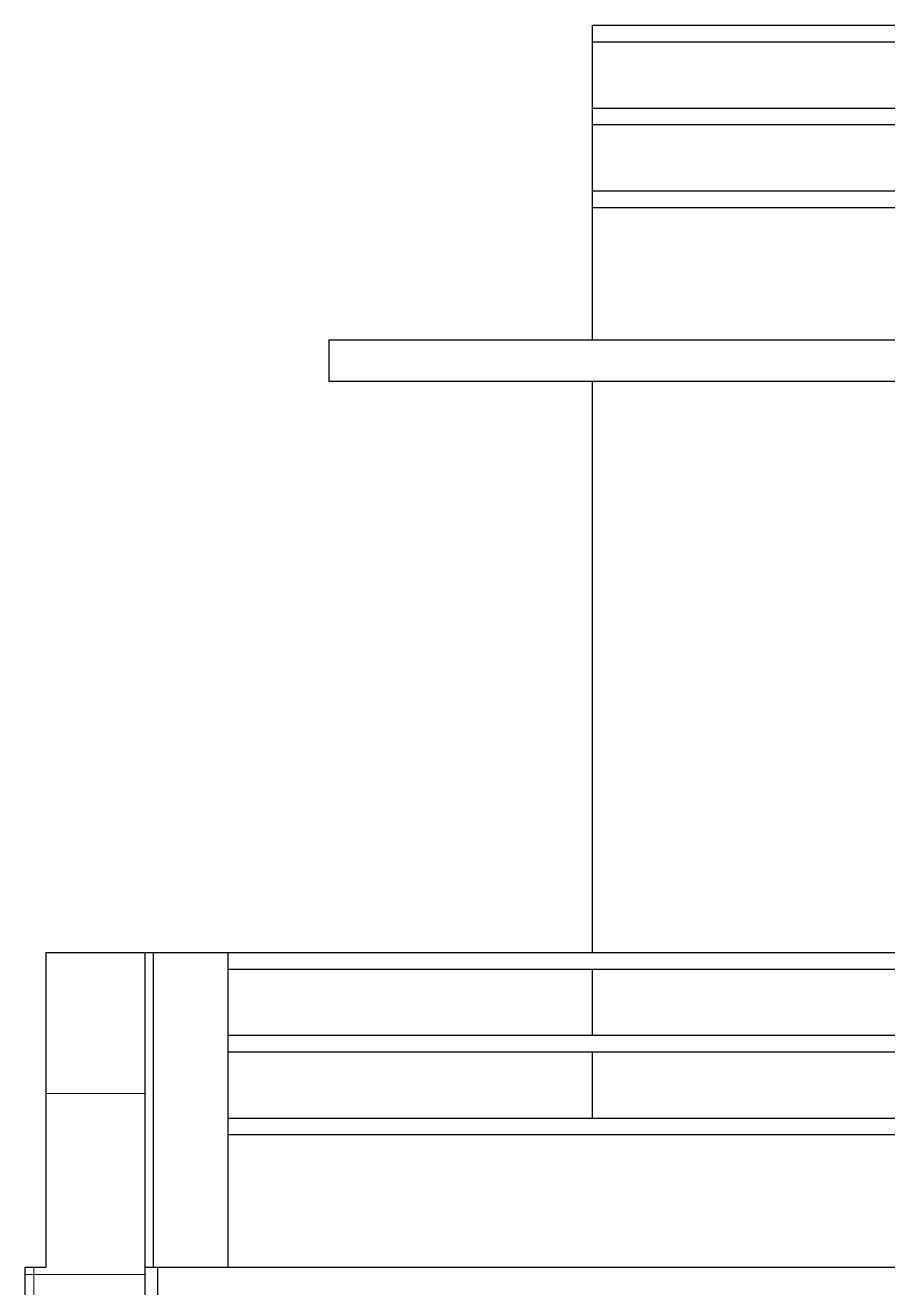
# Model space of a CAD drawing. Header units: inches. Extents: x -10117506 to -5032697, y -6529230 to -3253155.
# Drawn here: x -5060357.5 to -5060253.3, y -3256380.5 to -3256228 of the extents above; entities that cross this region are included whole.
import ezdxf

# ---------------------------------------------------------------- set-up
doc = ezdxf.new("R2010")
doc.units = ezdxf.units.IN
doc.header["$LTSCALE"] = 2
doc.header["$MEASUREMENT"] = 0
doc.linetypes.add('ACAD_ISO02W100', pattern=[15, 12, -3])
doc.layers.get('0').update_dxf_attribs({"linetype": 'CONTINUOUS'})
doc.layers.add('HATCH', color=60, linetype='ACAD_ISO02W100', lineweight=13)

msp = doc.modelspace()

# ---------------------------------------------------------------- hatches: boundary and pattern name
at = {"layer": 'HATCH', "transparency": 33554661}
h = msp.add_hatch(dxfattribs=at)
h.set_pattern_fill('ANSI37', color=256, scale=175, angle=45)
h.set_pattern_definition([(90, (-12415.833, 5249.213), (-21.875, 0), []), (180, (-12415.833, 5249.213), (-2e-15, -21.875), [])])
h.paths.add_polyline_path([(-5060354.97, -3256490), (-5060357.46, -3256490), (-5060357.46, -3256495), (-5060354.97, -3256495), (-5060354.97, -3256602), (-5060342.97, -3256602), (-5060342.97, -3256378), (-5060342.97, -3256340), (-5060354.97, -3256340), (-5060354.97, -3256378), (-5060357.46, -3256378), (-5060357.46, -3256383), (-5060354.97, -3256383)])

# ---------------------------------------------------------------- linework, layer by layer
at = {"ltscale": 0.5}
for p, q in [((-5060288.95, -3256228), (-5059908.91, -3256228)), ((-5060288.95, -3256266), (-5060288.95, -3256228)), ((-5060288.95, -3256230), (-5059908.91, -3256230)), ((-5060288.95, -3256238), (-5059908.91, -3256238)), ((-5060288.95, -3256240), (-5059908.91, -3256240)), ((-5060288.95, -3256248), (-5059908.91, -3256248)), ((-5060288.95, -3256250), (-5059908.91, -3256250)), ((-5060320.78, -3256266), (-5059896.85, -3256266)), ((-5060320.78, -3256266), (-5060320.78, -3256271)), ((-5060320.78, -3256271), (-5059896.85, -3256271)), ((-5060288.95, -3256340), (-5060288.95, -3256271)), ((-5060354.97, -3256340), (-5059908.91, -3256340)), ((-5060354.97, -3256340), (-5060354.97, -3256378)), ((-5060342.97, -3256378), (-5060342.97, -3256340)), ((-5060341.97, -3256378), (-5060341.97, -3256340)), ((-5060332.94, -3256378), (-5060332.94, -3256340)), ((-5060332.94, -3256342), (-5059908.91, -3256342)), ((-5060288.95, -3256350), (-5060288.95, -3256342)), ((-5060332.94, -3256350), (-5059908.91, -3256350)), ((-5060332.94, -3256352), (-5059908.91, -3256352)), ((-5060288.95, -3256360), (-5060288.95, -3256352)), ((-5060332.94, -3256360), (-5059908.91, -3256360)), ((-5060332.94, -3256362), (-5059908.91, -3256362)), ((-5060357.46, -3256378), (-5060354.97, -3256378)), ((-5060357.46, -3256383), (-5060357.46, -3256378)), ((-5060342.97, -3256378), (-5059903.91, -3256378)), ((-5060342.97, -3256602), (-5060342.97, -3256378)), ((-5060341.47, -3256383), (-5060341.47, -3256378))]:
    msp.add_line(p, q, dxfattribs=at)

doc.saveas('drawing.dxf')
